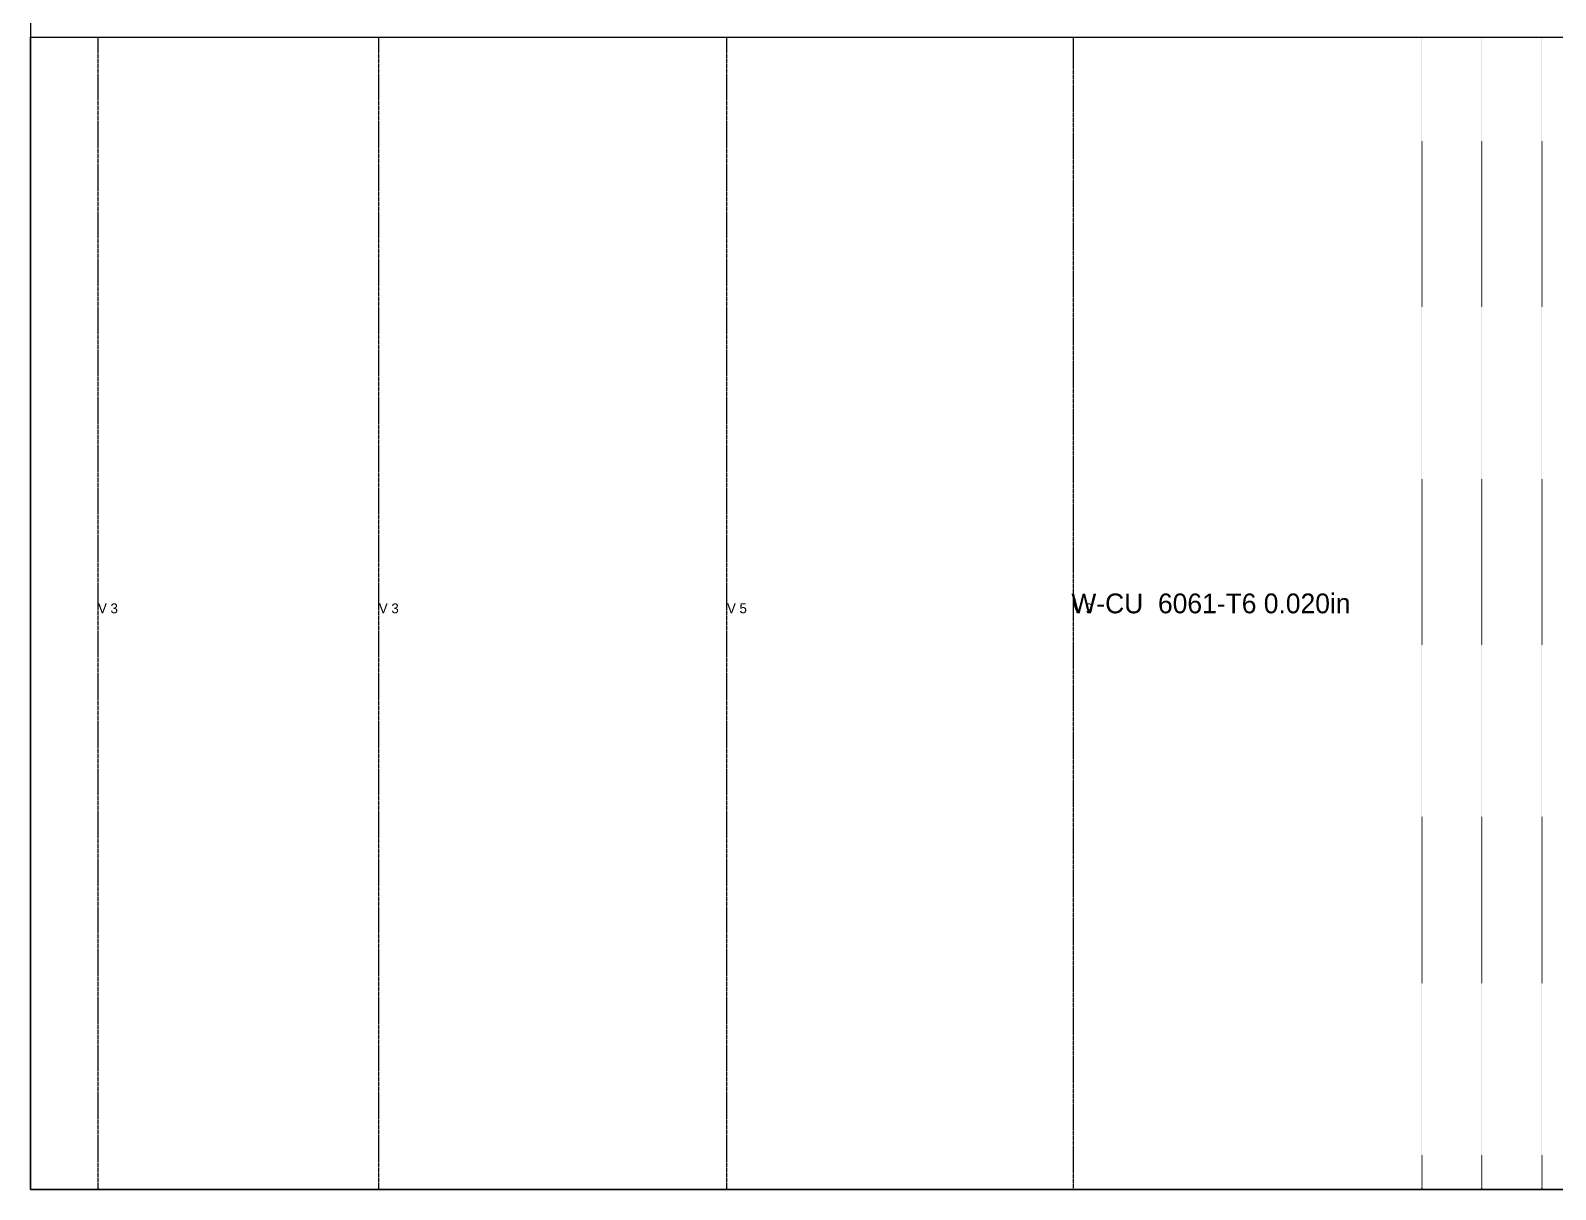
# Model space of a CAD drawing. Header units: millimetres. Extents: x 0 to 2467, y 0 to 1219.
# Drawn here: x 0 to 926, y 0 to 704 of the extents above; entities that cross this region are included whole.
import ezdxf

# ---------------------------------------------------------------- set-up
doc = ezdxf.new("R2010")
doc.units = ezdxf.units.MM
doc.linetypes.add('DASHED', pattern=[1.524, 1.27, -0.254])
doc.linetypes.add('DOT', pattern=[0.508, 0, -0.508])
for name, color, linetype in [('CUT', 7, 'CONTINUOUS'), ('ETCH', 8, 'CONTINUOUS'), ('ROLL', 3, 'DOT'), ('VALLEY', 1, 'DASHED')]:
    doc.layers.add(name, color=color, linetype=linetype)

msp = doc.modelspace()

# ---------------------------------------------------------------- linework, layer by layer
at = {"layer": 'CUT'}
msp.add_lwpolyline([(1178.5, 0), (1178.5, 0), (0, 0), (0, 700), (1263.68, 700), (1263.68, 0), (1207.26, 0), (1178.5, 0)], close=True, dxfattribs=at)
at = {"layer": 'ETCH'}
msp.add_lwpolyline([(0, 0), (2438, 0), (2438, 1219), (0, 1219)], close=True, dxfattribs=at)
at = {"layer": 'ROLL'}
for p, q in [((844.68, 700), (844.68, 0)), ((880.84, 700), (880.84, 0)), ((917.49, 700), (917.49, 0))]:
    msp.add_line(p, q, dxfattribs=at)
at = {"layer": 'VALLEY'}
for p, q in [((41.01, 0), (41.01, 700)), ((211.49, 0), (211.49, 700)), ((422.8, 0), (422.8, 700)), ((632.84, 700), (632.84, 0))]:
    msp.add_line(p, q, dxfattribs=at)

# ---------------------------------------------------------------- texts
at = {"layer": 'ETCH'}
for s, height, p in [('W-CU  6061-T6 0.020in', 12, (631.84, 350)), ('V 3', 6, (41.01, 350)), ('V 3', 6, (211.49, 350)), ('V 5', 6, (422.8, 350)), ('V 9', 6, (632.84, 350))]:
    msp.add_text(s, height=height, dxfattribs=at).set_placement(p)

doc.saveas('drawing.dxf')
